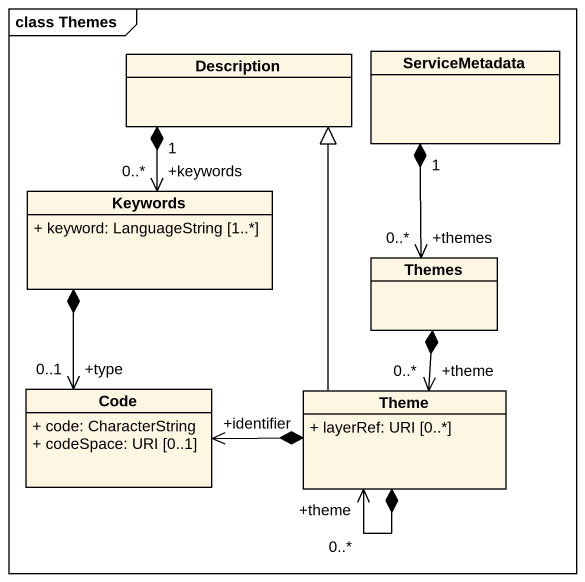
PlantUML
@startuml
mainframe class Themes
hide circle
hide empty members
skinparam classAttributeIconSize 0
class Description
class ServiceMetadata
class Keywords {
  + keyword: LanguageString [1..*]
}
class Themes
class Code {
  + code: CharacterString
  + codeSpace: URI [0..1]
}
class Theme {
  + layerRef: URI [0..*]
}
Keywords "+keywords\n0..*" <-up-* "1" Description
Themes "+themes\n0..*" <-up-* "1" ServiceMetadata
Code "+type\n0..1" <-up-* Keywords
Code "+identifier" <-right-* Theme
Theme -up-|> Description
Theme "+theme\n0..*" <-up-* Themes
Theme "+theme\n0..*" <--* Theme
@enduml
